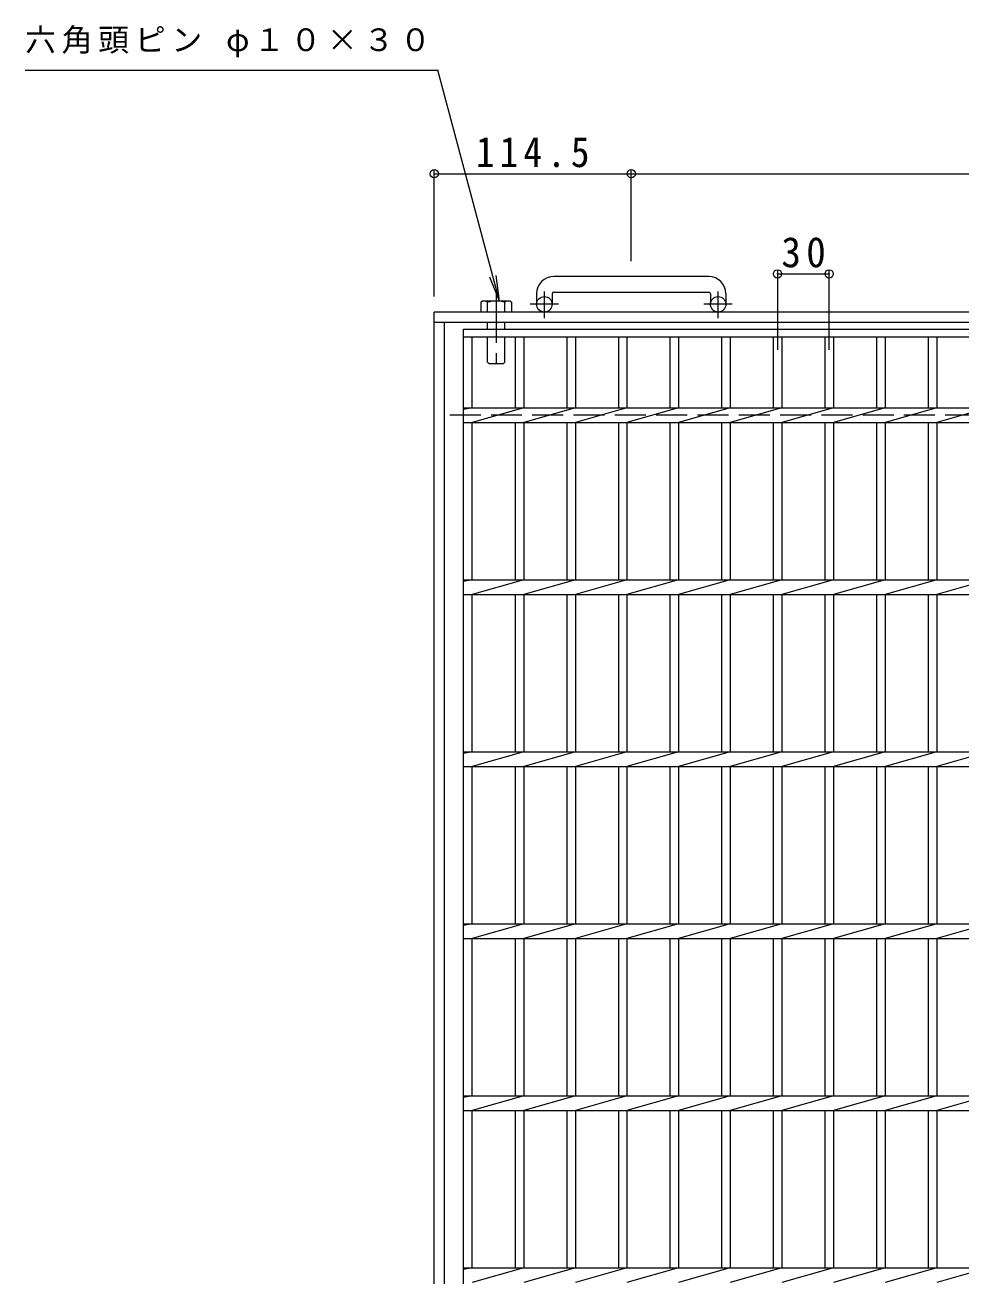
# Model space of a CAD drawing. Units: millimetres, scale not verified. Extents: x -1136 to 1060, y -823 to 794.
# Drawn here: x -1136 to -593, y -28 to 699 of the extents above; entities that cross this region are included whole.
import ezdxf

# ---------------------------------------------------------------- set-up
doc = ezdxf.new("R2010")
doc.units = ezdxf.units.MM
doc.header["$LTSCALE"] = 6
doc.header["$PDMODE"] = 32
doc.header["$PDSIZE"] = 4.8
doc.linetypes.add('CHAIN1', pattern=[8, 5, -1, 1, -1])
doc.linetypes.add('DASHED3', pattern=[4, 3, -1])
for name, color, linetype, lineweight in [('A-1', 2, 'Continuous', 9), ('A-2', 3, 'Continuous', 9), ('A-4', 7, 'Continuous', 9), ('A-5', 7, 'Continuous', 9), ('A-9', 4, 'Continuous', 9)]:
    doc.layers.add(name, color=color, linetype=linetype, lineweight=lineweight)
doc.styles.add('ＭＳ ゴシック', font='')
doc.styles.get('ＭＳ ゴシック').set_extended_font_data('MS Gothic')

msp = doc.modelspace()

# ---------------------------------------------------------------- linework, layer by layer
at = {"layer": 'A-1'}
for p, q in [((-739.171, 553.174), (-829.171, 553.174)), ((-839.171, 543.174), (-839.171, 537.074)), ((-830.172, 543.174), (-830.172, 537.074)), ((-829.171, 544.174), (-739.171, 544.174)), ((-738.172, 543.174), (-738.172, 537.074)), ((-729.171, 543.174), (-729.171, 537.074)), ((-898.671, -287.426), (-898.671, 532.574)), ((-169.671, 532.574), (-898.671, 532.574)), ((-169.671, 526.574), (-898.671, 526.574)), ((-892.671, -281.426), (-892.671, 526.574))]:
    msp.add_line(p, q, dxfattribs=at)
at = {"layer": 'A-1', "linetype": 'CHAIN1'}
for p, q in [((-834.672, 528.966), (-834.672, 544.564)), ((-733.671, 528.966), (-733.671, 544.564)), ((-826.508, 537.074), (-842.916, 537.074)), ((-725.508, 537.074), (-741.915, 537.074))]:
    msp.add_line(p, q, dxfattribs=at)
at = {"layer": 'A-1', "linetype": 'DASHED3'}
msp.add_line((-175.672, 472.574), (-892.671, 472.574), dxfattribs=at)
at = {"layer": 'A-1'}
for centre in [(-834.672, 537.074), (-733.671, 537.074)]:
    msp.add_circle(centre, 4.5, dxfattribs=at)
for centre, radius, start, end in [((-829.171, 543.174), 10, 90, 180), ((-739.171, 543.174), 10, 0, 90), ((-829.171, 543.174), 1, 90, 180), ((-739.171, 543.174), 1, 0, 90)]:
    msp.add_arc(centre, radius, start, end, dxfattribs=at)
at = {"layer": 'A-2'}
for p, q in [((-881.671, 522.574), (-186.671, 522.574)), ((-881.671, -277.426), (-881.671, 522.574)), ((-881.671, 518.074), (-186.671, 518.074)), ((-876.671, 476.813), (-876.671, 518.074)), ((-851.671, 518.074), (-851.671, 476.813)), ((-846.672, 518.074), (-846.672, 476.813)), ((-821.671, 518.074), (-821.671, 476.813)), ((-816.671, 518.074), (-816.671, 476.813)), ((-791.672, 518.074), (-791.672, 476.813)), ((-786.671, 518.074), (-786.671, 476.813)), ((-761.671, 518.074), (-761.671, 476.813)), ((-756.672, 518.074), (-756.672, 476.813)), ((-731.671, 518.074), (-731.671, 476.813)), ((-726.671, 518.074), (-726.671, 476.813)), ((-701.671, 518.074), (-701.671, 476.813)), ((-696.671, 518.074), (-696.671, 476.813)), ((-671.671, 518.074), (-671.671, 476.813)), ((-666.672, 518.074), (-666.672, 476.813)), ((-641.671, 518.074), (-641.671, 476.813)), ((-636.672, 518.074), (-636.672, 476.813)), ((-611.671, 518.074), (-611.671, 476.813)), ((-606.671, 518.074), (-606.671, 476.813)), ((-876.671, 476.813), (-881.671, 475.814)), ((-881.671, 476.813), (-186.671, 476.813)), ((-846.672, 476.813), (-876.671, 468.334)), ((-816.671, 476.813), (-846.672, 468.334)), ((-786.671, 476.813), (-816.671, 468.334)), ((-756.672, 476.813), (-786.671, 468.334)), ((-726.671, 476.813), (-756.672, 468.334)), ((-696.671, 476.813), (-726.671, 468.334)), ((-666.671, 476.813), (-696.671, 468.334)), ((-636.671, 476.813), (-666.672, 468.334)), ((-606.671, 476.813), (-636.672, 468.334)), ((-576.671, 476.813), (-606.671, 468.334)), ((-881.671, 468.334), (-186.671, 468.334)), ((-876.671, 376.814), (-876.671, 468.334)), ((-851.671, 468.334), (-851.671, 376.814)), ((-846.672, 468.334), (-846.672, 376.814)), ((-821.671, 468.334), (-821.671, 376.814)), ((-816.671, 468.334), (-816.671, 376.814)), ((-791.672, 468.334), (-791.672, 376.814)), ((-786.671, 468.334), (-786.671, 376.814)), ((-761.671, 468.334), (-761.671, 376.814)), ((-756.672, 468.334), (-756.672, 376.814)), ((-731.671, 468.334), (-731.671, 376.814)), ((-726.671, 468.334), (-726.671, 376.814)), ((-701.671, 468.334), (-701.671, 376.814)), ((-696.671, 468.334), (-696.671, 376.814)), ((-671.671, 468.334), (-671.671, 376.814)), ((-666.672, 468.334), (-666.672, 376.814)), ((-641.671, 468.334), (-641.671, 376.814)), ((-636.672, 468.334), (-636.672, 376.814)), ((-611.671, 468.334), (-611.671, 376.814)), ((-606.671, 468.334), (-606.671, 376.814)), ((-876.671, 376.814), (-881.671, 375.814)), ((-881.671, 376.814), (-186.671, 376.814)), ((-846.672, 376.814), (-876.671, 368.334)), ((-816.671, 376.814), (-846.672, 368.334)), ((-786.671, 376.814), (-816.671, 368.334)), ((-756.672, 376.814), (-786.671, 368.334)), ((-726.671, 376.814), (-756.672, 368.334)), ((-696.671, 376.814), (-726.671, 368.334)), ((-666.671, 376.814), (-696.671, 368.334)), ((-636.671, 376.814), (-666.672, 368.334)), ((-606.671, 376.814), (-636.672, 368.334)), ((-576.671, 376.814), (-606.671, 368.334)), ((-881.671, 368.334), (-186.671, 368.334)), ((-876.671, 276.814), (-876.671, 368.334)), ((-851.671, 368.334), (-851.671, 276.814)), ((-846.672, 368.334), (-846.672, 276.814)), ((-821.671, 368.334), (-821.671, 276.814)), ((-816.671, 368.334), (-816.671, 276.814)), ((-791.672, 368.334), (-791.672, 276.814)), ((-786.671, 368.334), (-786.671, 276.814)), ((-761.671, 368.334), (-761.671, 276.814)), ((-756.672, 368.334), (-756.672, 276.814)), ((-731.671, 368.334), (-731.671, 276.814)), ((-726.671, 368.334), (-726.671, 276.814)), ((-701.671, 368.334), (-701.671, 276.814)), ((-696.671, 368.334), (-696.671, 276.814)), ((-671.671, 368.334), (-671.671, 276.814)), ((-666.672, 368.334), (-666.672, 276.814)), ((-641.671, 368.334), (-641.671, 276.814)), ((-636.672, 368.334), (-636.672, 276.814)), ((-611.671, 368.334), (-611.671, 276.814)), ((-606.671, 368.334), (-606.671, 276.814)), ((-876.671, 276.814), (-881.671, 275.814)), ((-846.672, 276.814), (-876.671, 268.334)), ((-816.671, 276.814), (-846.672, 268.334)), ((-786.671, 276.814), (-816.671, 268.334)), ((-756.672, 276.814), (-786.671, 268.334)), ((-726.671, 276.814), (-756.672, 268.334)), ((-696.671, 276.814), (-726.671, 268.334)), ((-666.671, 276.814), (-696.671, 268.334)), ((-636.671, 276.814), (-666.672, 268.334)), ((-606.671, 276.814), (-636.672, 268.334)), ((-576.671, 276.814), (-606.671, 268.334)), ((-881.671, 268.334), (-186.671, 268.334)), ((-876.671, 176.814), (-876.671, 268.334)), ((-851.671, 268.334), (-851.671, 176.814)), ((-846.672, 268.334), (-846.672, 176.814)), ((-821.671, 268.334), (-821.671, 176.814)), ((-816.671, 268.334), (-816.671, 176.814)), ((-791.672, 268.334), (-791.672, 176.814)), ((-786.671, 268.334), (-786.671, 176.814)), ((-761.671, 268.334), (-761.671, 176.814)), ((-756.672, 268.334), (-756.672, 176.814)), ((-731.671, 268.334), (-731.671, 176.814)), ((-726.671, 268.334), (-726.671, 176.814)), ((-701.671, 268.334), (-701.671, 176.814)), ((-696.671, 268.334), (-696.671, 176.814)), ((-671.671, 268.334), (-671.671, 176.814)), ((-666.672, 268.334), (-666.672, 176.814)), ((-641.671, 268.334), (-641.671, 176.814)), ((-636.672, 268.334), (-636.672, 176.814)), ((-611.671, 268.334), (-611.671, 176.814)), ((-606.671, 268.334), (-606.671, 176.814)), ((-876.671, 176.814), (-881.671, 175.814)), ((-846.672, 176.814), (-876.671, 168.334)), ((-816.671, 176.814), (-846.672, 168.334)), ((-786.671, 176.814), (-816.671, 168.334)), ((-756.672, 176.814), (-786.671, 168.334)), ((-726.671, 176.814), (-756.672, 168.334)), ((-696.671, 176.814), (-726.671, 168.334)), ((-666.671, 176.814), (-696.671, 168.334)), ((-636.671, 176.814), (-666.672, 168.334)), ((-606.671, 176.814), (-636.672, 168.334)), ((-576.671, 176.814), (-606.671, 168.334)), ((-881.671, 168.334), (-186.671, 168.334)), ((-876.671, 76.814), (-876.671, 168.334)), ((-851.671, 168.334), (-851.671, 76.814)), ((-846.672, 168.334), (-846.672, 76.814)), ((-821.671, 168.334), (-821.671, 76.814)), ((-816.671, 168.334), (-816.671, 76.814)), ((-791.672, 168.334), (-791.672, 76.814)), ((-786.671, 168.334), (-786.671, 76.814)), ((-761.671, 168.334), (-761.671, 76.814)), ((-756.672, 168.334), (-756.672, 76.814)), ((-731.671, 168.334), (-731.671, 76.814)), ((-726.671, 168.334), (-726.671, 76.814)), ((-701.671, 168.334), (-701.671, 76.814)), ((-696.671, 168.334), (-696.671, 76.814)), ((-671.671, 168.334), (-671.671, 76.814)), ((-666.672, 168.334), (-666.672, 76.814)), ((-641.671, 168.334), (-641.671, 76.814)), ((-636.672, 168.334), (-636.672, 76.814)), ((-611.671, 168.334), (-611.671, 76.814)), ((-606.671, 168.334), (-606.671, 76.814)), ((-876.671, 76.814), (-881.671, 75.814)), ((-846.672, 76.814), (-876.671, 68.334)), ((-816.671, 76.814), (-846.672, 68.334)), ((-786.671, 76.814), (-816.671, 68.334)), ((-756.672, 76.814), (-786.671, 68.334)), ((-726.671, 76.814), (-756.672, 68.334)), ((-696.671, 76.814), (-726.671, 68.334)), ((-666.671, 76.814), (-696.671, 68.334)), ((-636.671, 76.814), (-666.672, 68.334)), ((-606.671, 76.814), (-636.672, 68.334)), ((-576.671, 76.814), (-606.671, 68.334)), ((-881.671, 68.334), (-186.671, 68.334)), ((-876.671, -23.186), (-876.671, 68.334)), ((-851.671, 68.334), (-851.671, -23.186)), ((-846.672, 68.334), (-846.672, -23.186)), ((-821.671, 68.334), (-821.671, -23.186)), ((-816.671, 68.334), (-816.671, -23.186)), ((-791.672, 68.334), (-791.672, -23.186)), ((-786.671, 68.334), (-786.671, -23.186)), ((-761.671, 68.334), (-761.671, -23.186)), ((-756.672, 68.334), (-756.672, -23.186)), ((-731.671, 68.334), (-731.671, -23.186)), ((-726.671, 68.334), (-726.671, -23.186)), ((-701.671, 68.334), (-701.671, -23.186)), ((-696.671, 68.334), (-696.671, -23.186)), ((-671.671, 68.334), (-671.671, -23.186)), ((-666.672, 68.334), (-666.672, -23.186)), ((-641.671, 68.334), (-641.671, -23.186)), ((-636.672, 68.334), (-636.672, -23.186)), ((-611.671, 68.334), (-611.671, -23.186)), ((-606.671, 68.334), (-606.671, -23.186)), ((-876.671, -23.186), (-881.671, -24.186)), ((-846.672, -23.186), (-876.671, -31.666)), ((-816.671, -23.186), (-846.672, -31.666)), ((-786.671, -23.186), (-816.671, -31.666)), ((-756.672, -23.186), (-786.671, -31.666)), ((-726.671, -23.186), (-756.672, -31.666)), ((-696.671, -23.186), (-726.671, -31.666)), ((-666.671, -23.186), (-696.671, -31.666)), ((-636.671, -23.186), (-666.672, -31.666)), ((-606.671, -23.186), (-636.672, -31.666)), ((-576.671, -23.186), (-606.671, -31.666))]:
    msp.add_line(p, q, dxfattribs=at)
for points in [[(-881.671, 276.814), (-186.671, 276.814), (-216.671, 268.334)], [(-881.671, 176.814), (-186.671, 176.814), (-216.671, 168.334)], [(-881.671, 76.814), (-186.671, 76.814), (-216.671, 68.334)], [(-881.671, -23.186), (-186.671, -23.186), (-216.671, -31.666)]]:
    msp.add_lwpolyline(points, dxfattribs=at)
at = {"layer": 'A-4'}
for p, q in [((-898.671, 541.574), (-898.671, 614.776)), ((-898.671, 612.976), (-784.171, 612.976)), ((-784.171, 562.174), (-784.171, 614.776)), ((-784.171, 612.976), (-284.171, 612.976)), ((-699.171, 556.53), (-699.171, 510.575)), ((-699.171, 554.73), (-669.171, 554.73)), ((-669.171, 510.575), (-669.171, 556.53))]:
    msp.add_line(p, q, dxfattribs=at)
for p in [(-898.671, 612.976), (-784.171, 612.976), (-699.171, 554.73), (-669.171, 554.73)]:
    msp.add_point(p, dxfattribs=at)
at = {"layer": 'A-5'}
for p, q in [((-1136.486, 673.174), (-896.63, 673.174)), ((-860.671, 538.974), (-896.63, 673.174)), ((-860.671, 538.974), (-866.412, 552.832)), ((-860.671, 538.974), (-862.629, 553.846))]:
    msp.add_line(p, q, dxfattribs=at)
at = {"layer": 'A-9'}
for p, q in [((-855.729, 538.974), (-869.614, 538.974)), ((-871.556, 538.231), (-871.556, 532.574)), ((-867.671, 532.574), (-867.671, 538.231)), ((-857.671, 532.574), (-857.671, 538.231)), ((-853.786, 538.231), (-853.786, 532.574)), ((-867.671, 522.574), (-867.671, 526.574)), ((-857.671, 522.574), (-857.671, 526.574)), ((-867.671, 503.386), (-867.671, 518.074)), ((-857.671, 503.386), (-857.671, 518.074)), ((-866.859, 502.574), (-867.671, 503.386)), ((-866.859, 502.574), (-858.483, 502.574)), ((-858.483, 502.574), (-857.671, 503.386))]:
    msp.add_line(p, q, dxfattribs=at)
at = {"layer": 'A-9', "linetype": 'CHAIN1'}
msp.add_line((-862.671, 544.714), (-862.671, 499.041), dxfattribs=at)
at = {"layer": 'A-9'}
for centre, radius, start, end in [((-869.614, 536.064), 2.91, 48.12389, 131.8763), ((-862.671, 521.784), 17.19, 73.09029, 106.90971), ((-855.729, 536.064), 2.91, 48.1237, 131.87611)]:
    msp.add_arc(centre, radius, start, end, dxfattribs=at)

# ---------------------------------------------------------------- texts
at = {"layer": 'A-4', "color": 2, "char_height": 17.6, "attachment_point": 7, "style": 'ＭＳ ゴシック'}
for s, insert in [('\\T1.28;\\W0.9;114.5', (-874.421, 616.576)), ('\\T1.27;\\W0.95;30', (-696.921, 558.33))]:
    msp.add_mtext(s, dxfattribs=dict(at, insert=insert))
at = {"layer": 'A-5', "insert": (-1136.486, 680.679), "char_height": 13.2, "attachment_point": 7, "style": 'ＭＳ ゴシック'}
msp.add_mtext('\\T1.18;六角頭ピン\\~φ１０×３０', dxfattribs=at)

doc.saveas('drawing.dxf')
